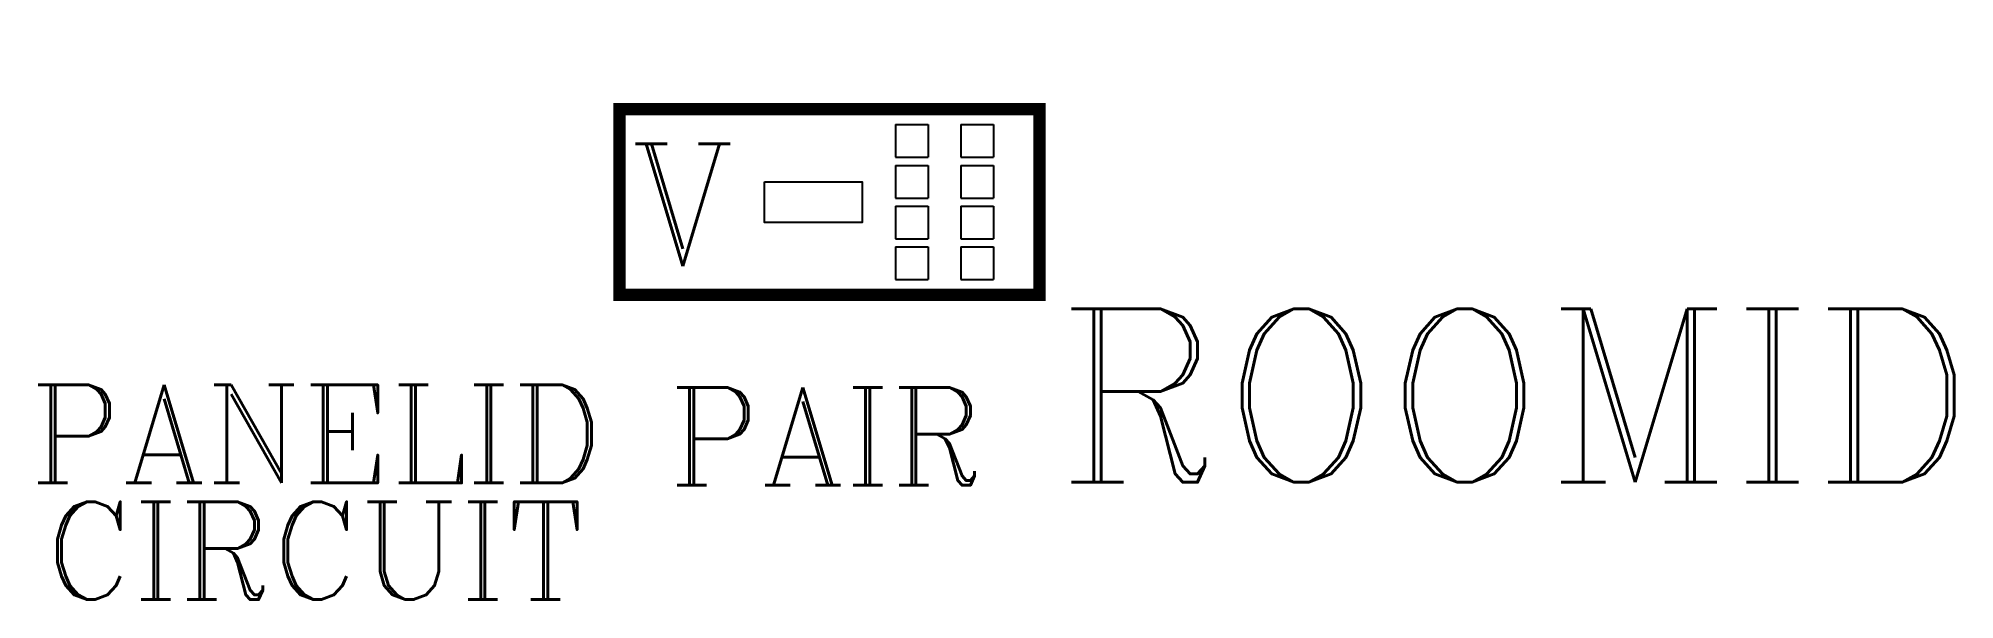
# Model space of a CAD drawing. Header units: inches. Extents: x -49 to 69, y -24 to 10.
import ezdxf
from ezdxf.enums import TextEntityAlignment as Align

# ---------------------------------------------------------------- set-up
doc = ezdxf.new("R2010")
doc.units = ezdxf.units.IN
doc.header["$LTSCALE"] = 48
doc.header["$MEASUREMENT"] = 0
doc.styles.add('ROMANC', font='COMPLEX.SHX')
doc.styles.add('WSNotes', font='complex.shx', dxfattribs={"height": 18})

msp = doc.modelspace()

# ---------------------------------------------------------------- texts
at = {"style": 'WSNotes', "flags": 1}
msp.add_attdef('ROOMID', (13.93, -17.21), '', height=10.62, dxfattribs=at)
at = {"style": 'ROMANC'}
for tag, p in [('PANELID', (-49.06, -17.25)), ('PAIR', (-9.87, -17.4))]:
    msp.add_attdef(tag, p, '', height=6, dxfattribs=at)
msp.add_attdef('CIRCUIT', text='', height=6, dxfattribs=at).set_placement((-31.56, -18.41), align=Align.TOP_CENTER)

# ---------------------------------------------------------------- wipeouts: each hides what was drawn before it
msp.add_wipeout([(-12.88, 10), (12.88, 10), (12.88, -10), (-12.88, -10)])

# ---------------------------------------------------------------- next in the draw order: linework, layer by layer
for p, q in [((4.05, 4.71), (6.05, 4.71)), ((4.05, 4.71), (4.05, 2.71)), ((6.05, 4.71), (6.05, 2.71)), ((8.05, 4.71), (10.05, 4.71)), ((8.05, 4.71), (8.05, 2.71)), ((10.05, 4.71), (10.05, 2.71)), ((4.05, 2.71), (6.05, 2.71)), ((8.05, 2.71), (10.05, 2.71)), ((4.05, 2.21), (6.05, 2.21)), ((4.05, 2.21), (4.05, 0.21)), ((6.05, 2.21), (6.05, 0.21)), ((8.05, 2.21), (10.05, 2.21)), ((8.05, 2.21), (8.05, 0.21)), ((10.05, 2.21), (10.05, 0.21)), ((4.05, 0.21), (6.05, 0.21)), ((8.05, 0.21), (10.05, 0.21)), ((4.05, -0.29), (6.05, -0.29)), ((4.05, -0.29), (4.05, -2.29)), ((6.05, -0.29), (6.05, -2.29)), ((8.05, -0.29), (10.05, -0.29)), ((8.05, -0.29), (8.05, -2.29)), ((10.05, -0.29), (10.05, -2.29)), ((4.05, -2.29), (6.05, -2.29)), ((8.05, -2.29), (10.05, -2.29)), ((4.05, -2.79), (6.05, -2.79)), ((4.05, -2.79), (4.05, -4.79)), ((6.05, -2.79), (6.05, -4.79)), ((8.05, -2.79), (10.05, -2.79)), ((8.05, -2.79), (8.05, -4.79)), ((10.05, -2.79), (10.05, -4.79)), ((4.05, -4.79), (6.05, -4.79)), ((8.05, -4.79), (10.05, -4.79))]:
    msp.add_line(p, q)
at = {"linetype": 'Continuous', "const_width": 0.75}
msp.add_lwpolyline([(-12.88, 5.66), (12.88, 5.66), (12.88, -5.73), (-12.88, -5.73)], close=True, dxfattribs=at)
msp.add_lwpolyline([(-4, 1.21), (2, 1.21), (2, -1.29), (-4, -1.29)], close=True)

# ---------------------------------------------------------------- next in the draw order: texts
at = {"style": 'ROMANC'}
msp.add_text('V', height=7.51, dxfattribs=at).set_placement((-9, -0.22), align=Align.MIDDLE_CENTER)

doc.saveas('drawing.dxf')
